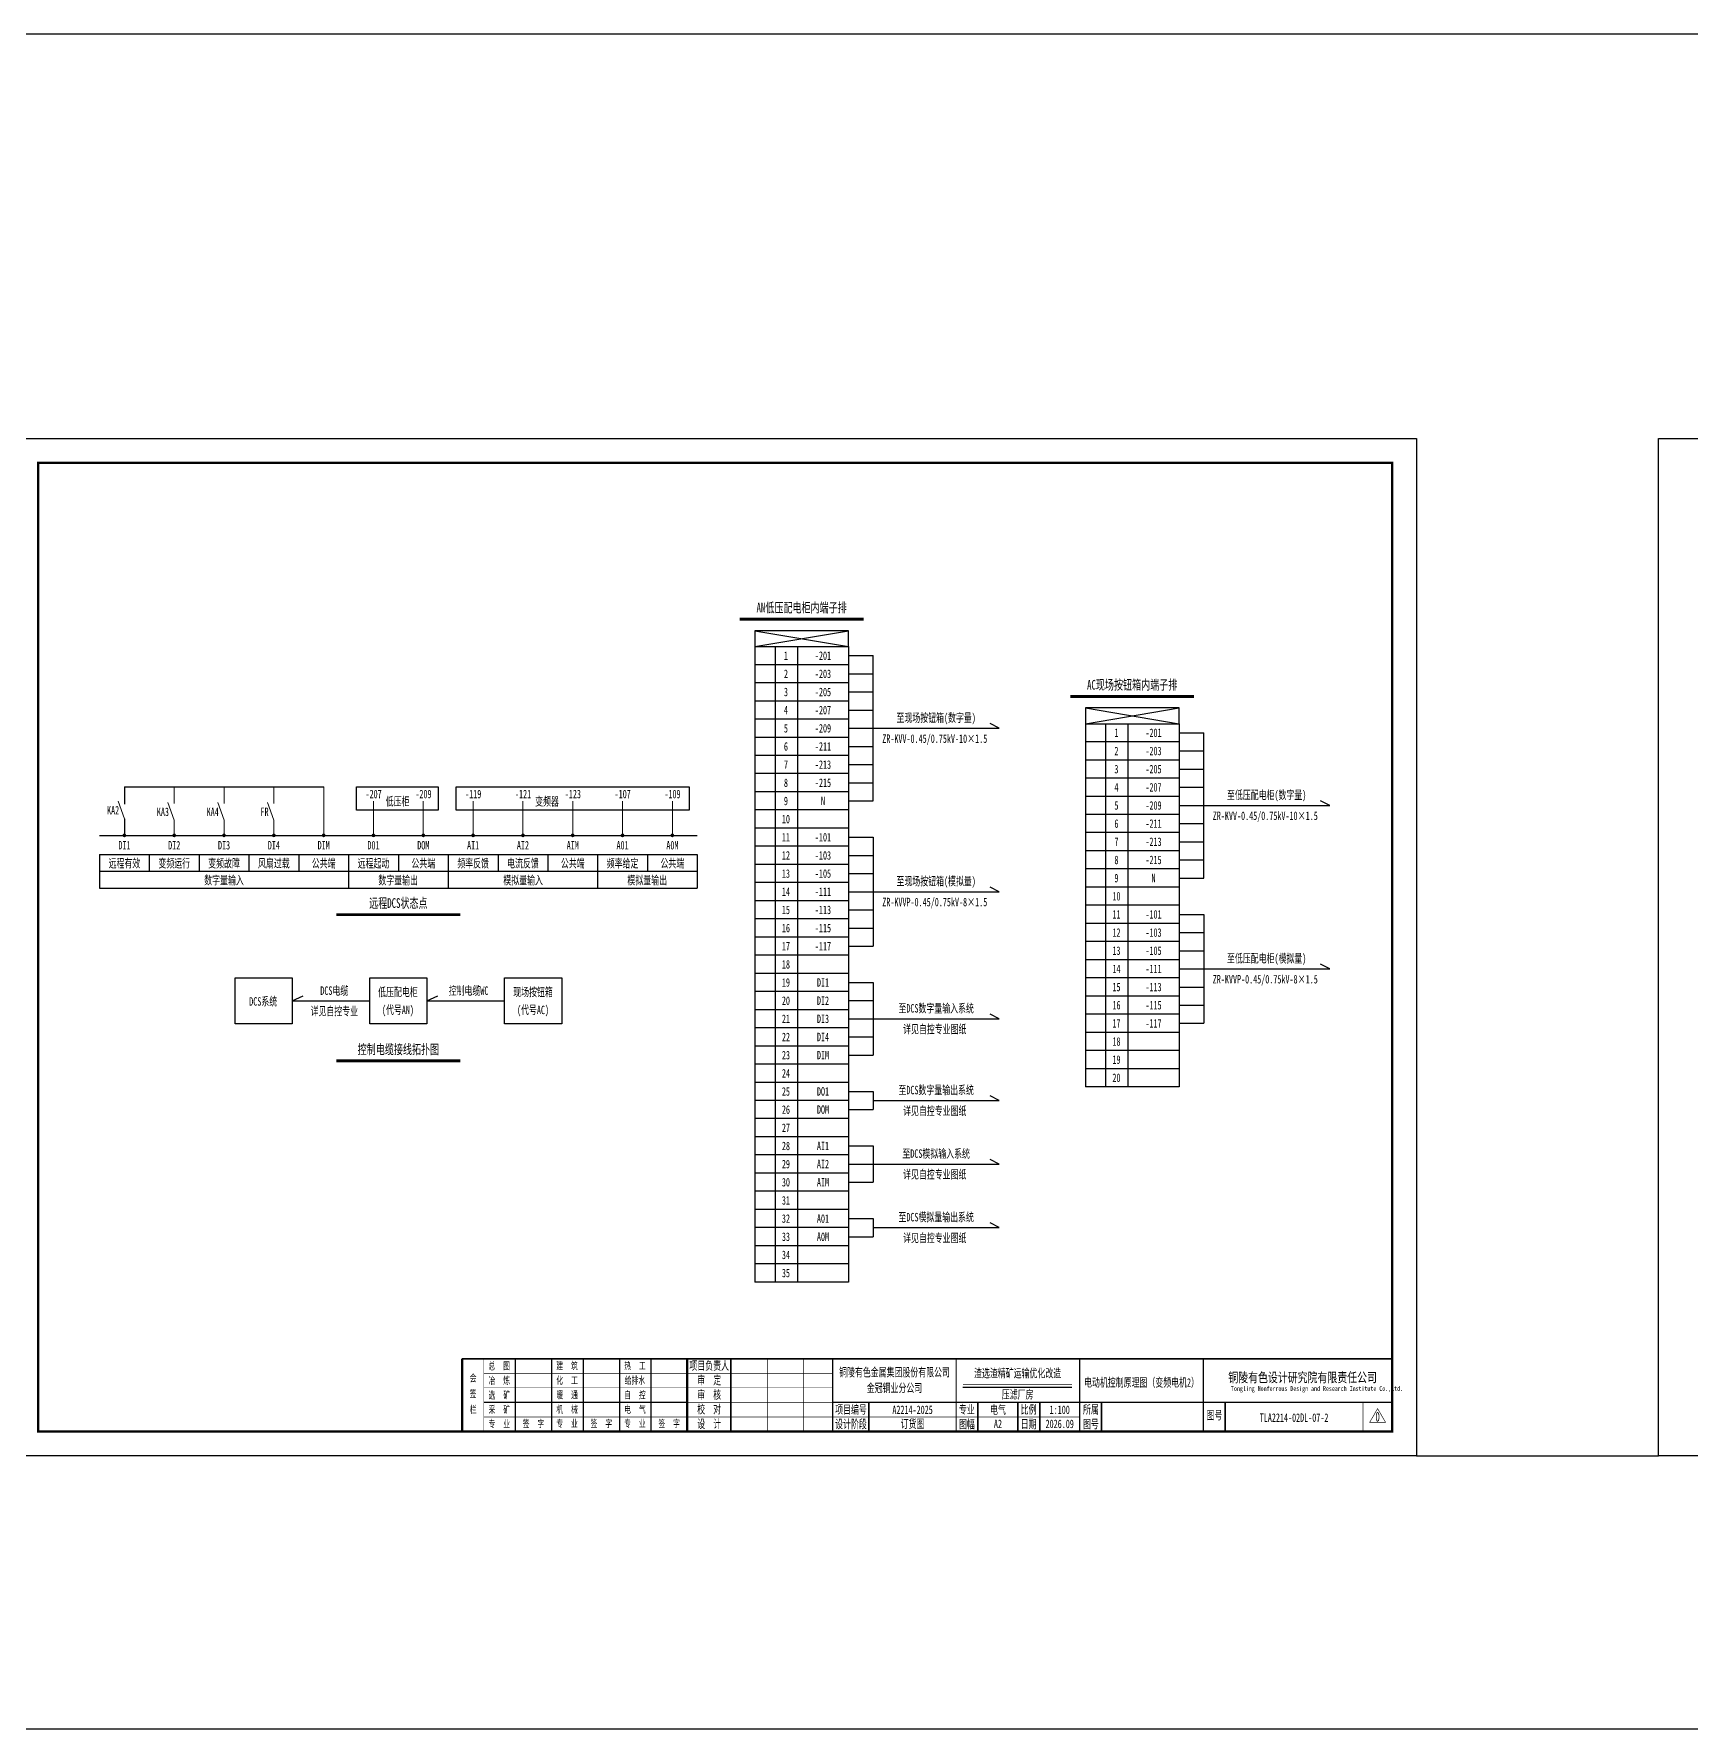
# Model space of a CAD drawing. Header units: millimetres. Extents: x 257344 to 1270023, y 272924 to 540726.
# Drawn here: x 848535 to 916907, y 272924 to 342924 of the extents above; entities that cross this region are included whole.
import ezdxf
from ezdxf.enums import TextEntityAlignment as Align

# ---------------------------------------------------------------- set-up
doc = ezdxf.new("R2010")
doc.units = ezdxf.units.MM
for name, color, linetype, lineweight in [('CAXA0层', 7, 'Continuous', 25), ('SW', 8, 'Continuous', 20), ('TEXT', 4, 'Continuous', 0)]:
    doc.layers.add(name, color=color, linetype=linetype, lineweight=lineweight)
for name, color, linetype in [('动力平面设备层', 1, 'Continuous'), ('图框', 7, 'Continuous'), ('标注-照明', 7, 'Continuous'), ('照明平面导线层', 3, 'Continuous'), ('照明平面设备层', 1, 'Continuous')]:
    doc.layers.add(name, color=color, linetype=linetype)
doc.styles.add('HZ', font='', dxfattribs={"width": 0.75})
doc.styles.add('标准', font='', dxfattribs={"width": 0.667})
doc.styles.get('HZ').set_extended_font_data('SimSun')
doc.styles.get('标准').set_extended_font_data('NSimSun')

# ---------------------------------------------------------------- blocks, each defined once
blk = doc.blocks.new('3')
at = {"layer": 'TEXT', "color": 7, "lineweight": 25, "style": 'HZ', "width": 0.75}
for s, height, p in [('铜陵有色设计研究院有限责任公司', 400, (221501, 249018)), ('Tongling Nonferrous Design and Research Institute Co.,Ltd.', 200, (221613, 248659))]:
    blk.add_text(s, height=height, dxfattribs=at).set_placement(p)
blk = doc.blocks.new('铜陵有色图签02')
at = {"layer": '图框', "linetype": 'Continuous', "lineweight": 50}
for p, q in [((-38401, 3003), (-38401, 1)), ((-29100, 3001), (-29100, 0))]:
    blk.add_line(p, q, dxfattribs=at)
at = {"layer": '图框', "color": 7, "linetype": 'Continuous', "lineweight": 25}
for p, q in [((-36201, 3010), (-36201, 9)), ((-34701, 3010), (-34701, 9)), ((-33401, 3017), (-33401, 16)), ((-31901, 3017), (-31901, 16)), ((-30601, 3017), (-30601, 16)), ((-29100, 1201), (-37501, 1201))]:
    blk.add_line(p, q, dxfattribs=at)
at = {"layer": '图框', "color": 7, "linetype": 'Continuous', "lineweight": 35}
for p, q in [((-27300, 3001), (-27300, 1)), ((-21600, 1197), (-21600, -3)), ((-17100, 1200), (-17100, 0)), ((-15450, 0), (-15450, 1200)), ((-14550, 1200), (-14550, 0)), ((-12000, 1201), (-12000, 1)), ((-6900, 1202), (-6900, 2))]:
    blk.add_line(p, q, dxfattribs=at)
at = {"layer": '图框', "lineweight": 25}
blk.add_line((-17723, 1830), (-13223, 1830), dxfattribs=at)
at = {"layer": '图框', "lineweight": 70, "const_width": 70}
blk.add_lwpolyline([(-17980, 3001), (0, 3001), (-38401, 3001)], dxfattribs=at)
at = {"layer": '图框', "color": 7, "linetype": 'Continuous', "lineweight": 25, "const_width": 25}
for points in [[(-37501, 3000), (-37501, 0)], [(-25800, 3001), (-25800, 1)], [(-24300, 3001), (-24300, 1)], [(-23100, 2401), (-37501, 2401)], [(-23100, 1801), (-37501, 1801)], [(-23100, 1201), (-29100, 1201)], [(-602, 943), (-932, 371), (-272, 371), (-602, 943)], [(-12900, 600), (-18000, 600), (-37501, 600)]]:
    blk.add_lwpolyline(points, dxfattribs=at)
at = {"layer": '图框', "linetype": 'Continuous', "lineweight": 50, "const_width": 50}
for points in [[(-23100, 3001), (-23100, 1)], [(-18000, 3000), (-18000, 0)]]:
    blk.add_lwpolyline(points, dxfattribs=at)
at = {"layer": '图框', "lineweight": 50, "const_width": 50}
for points in [[(-12900, 3001), (-12900, 1)], [(-7800, 3001), (-7800, 1)], [(0, 3000), (0, 0)], [(-23100, 1200), (0, 1200)]]:
    blk.add_lwpolyline(points, dxfattribs=at)
at = {"layer": '图框', "lineweight": 25, "const_width": 35}
blk.add_lwpolyline([(-17723, 1930), (-13223, 1930)], dxfattribs=at)
at = {"layer": '图框', "color": 7, "linetype": 'Continuous', "lineweight": 35, "const_width": 25}
blk.add_lwpolyline([(-1200, 1201), (-1200, 0)], dxfattribs=at)
at = {"layer": '图框', "linetype": 'Continuous', "lineweight": 70, "const_width": 70}
blk.add_lwpolyline([(-38401, 1), (0, 0)], dxfattribs=at)
at = {"layer": '图框', "lineweight": 25}
blk.add_blockref('3', (-228268, -246986), dxfattribs=at)
at = {"layer": 'TEXT', "color": 7, "lineweight": 25, "style": '标准', "width": 0.667}
for s, height, p in [('总  图', 300, (-36862, 2555)), ('建  筑', 300, (-34062, 2562)), ('热  工', 300, (-31262, 2562)), ('项目负责人', 350, (-28197, 2541)), ('会', 300, (-37942, 2054)), ('冶  炼', 300, (-36862, 1955)), ('化  工', 300, (-34062, 1962)), ('给排水', 300, (-31262, 1962)), ('审  定', 350, (-28197, 1941)), ('签', 300, (-37942, 1404)), ('选  矿', 300, (-36862, 1355)), ('暖  通', 300, (-34062, 1362)), ('自  控', 300, (-31262, 1362)), ('审  核', 350, (-28197, 1341)), ('栏', 300, (-37942, 754)), ('采  矿', 300, (-36862, 754)), ('机  械', 300, (-34062, 761)), ('电  气', 300, (-31262, 761)), ('校  对', 350, (-28197, 741)), ('项目编号', 350, (-22343, 730)), ('专业', 350, (-17559, 730)), ('比例', 350, (-15009, 730)), ('所属', 350, (-12438, 730)), ('图号', 350, (-7339, 495)), ('专  业', 300, (-36862, 170)), ('签  字', 300, (-35449, 170)), ('专  业', 300, (-34062, 177)), ('签  字', 300, (-32649, 177)), ('专  业', 300, (-31262, 177)), ('签  字', 300, (-29849, 177)), ('设  计', 350, (-28197, 139)), ('设计阶段', 350, (-22343, 130)), ('图幅', 350, (-17559, 130)), ('日期', 350, (-15009, 130)), ('图号', 350, (-12438, 130))]:
    blk.add_text(s, height=height, dxfattribs=at).set_placement(p, align=Align.CENTER)

msp = doc.modelspace()

# ---------------------------------------------------------------- linework, layer by layer
at = {"color": 2, "linetype": 'ByBlock', "lineweight": 25}
for p, q in [((878296.8, 318276.1), (882163.8, 317625.3)), ((878296.8, 317625.3), (882163.8, 318276.1)), ((878296.8, 317625.3), (878296.8, 291382.2)), ((878296.8, 317625.3), (882163.8, 317625.3)), ((879132.7, 317625.3), (879132.7, 291382.2)), ((880052.1, 317625.3), (880052.1, 291382.2)), ((882163.8, 317625.3), (882163.8, 291382.2)), ((882163.8, 316875.5), (878296.8, 316875.5)), ((882163.8, 316125.7), (878296.8, 316125.7)), ((882163.8, 315375.9), (878296.8, 315375.9)), ((882163.8, 314626.1), (878296.8, 314626.1)), ((882163.8, 313876.3), (878296.8, 313876.3)), ((882163.8, 313126.5), (878296.8, 313126.5)), ((882163.8, 312376.7), (878296.8, 312376.7)), ((882163.8, 311626.9), (878296.8, 311626.9)), ((882163.8, 310877.1), (878296.8, 310877.1)), ((882163.8, 310127.3), (878296.8, 310127.3)), ((882163.8, 309377.5), (878296.8, 309377.5)), ((882163.8, 308627.7), (878296.8, 308627.7)), ((882163.8, 307877.9), (878296.8, 307877.9)), ((882163.8, 307128.1), (878296.8, 307128.1)), ((882163.8, 306378.3), (878296.8, 306378.3)), ((882163.8, 305628.5), (878296.8, 305628.5)), ((882163.8, 304878.7), (878296.8, 304878.7)), ((882163.8, 304128.8), (878296.8, 304128.8)), ((882163.8, 303379), (878296.8, 303379)), ((882163.8, 302629.2), (878296.8, 302629.2)), ((882163.8, 301879.4), (878296.8, 301879.4)), ((882163.8, 301129.6), (878296.8, 301129.6)), ((882163.8, 300379.8), (878296.8, 300379.8)), ((882163.8, 299630), (878296.8, 299630)), ((882163.8, 298880.2), (878296.8, 298880.2)), ((882163.8, 298130.4), (878296.8, 298130.4)), ((882163.8, 297380.6), (878296.8, 297380.6)), ((882163.8, 296630.8), (878296.8, 296630.8)), ((882163.8, 295881), (878296.8, 295881)), ((882163.8, 295131.2), (878296.8, 295131.2)), ((882163.8, 294381.4), (878296.8, 294381.4)), ((882163.8, 293631.6), (878296.8, 293631.6)), ((882163.8, 292881.8), (878296.8, 292881.8)), ((882163.8, 292132), (878296.8, 292132)), ((882163.8, 291382.2), (878296.8, 291382.2))]:
    msp.add_line(p, q, dxfattribs=at)
at = {"color": 1, "linetype": 'ByBlock'}
for p, q in [((882163.8, 317250.4), (883182.8, 317250.4)), ((883182.8, 311252), (883182.8, 317250.4)), ((882163.8, 316500.6), (883182.8, 316500.6)), ((882163.8, 315750.8), (883182.8, 315750.8)), ((882163.8, 315001), (883182.8, 315001)), ((882163.8, 314251.2), (883182.8, 314251.2)), ((883182.8, 314251.2), (888384, 314251.2)), ((895808, 314064.4), (896827, 314064.4)), ((896827, 308066), (896827, 314064.4)), ((882163.8, 313501.4), (883182.8, 313501.4)), ((895808, 313314.6), (896827, 313314.6)), ((882163.8, 312751.6), (883182.8, 312751.6)), ((895808, 312564.8), (896827, 312564.8)), ((882163.8, 312001.8), (883182.8, 312001.8)), ((895808, 311815), (896827, 311815)), ((882163.8, 311252), (883182.8, 311252)), ((895808, 311065.2), (896827, 311065.2)), ((896827, 311065.2), (902028.2, 311065.2)), ((895808, 310315.4), (896827, 310315.4)), ((882163.8, 309752.4), (883182.8, 309752.4)), ((895808, 309565.6), (896827, 309565.6)), ((882163.8, 309002.6), (883182.8, 309002.6)), ((895808, 308815.8), (896827, 308815.8)), ((882163.8, 308252.8), (883182.8, 308252.8)), ((895808, 308066), (896827, 308066)), ((882163.8, 307503), (883182.8, 307503)), ((883182.8, 307503), (888384, 307503)), ((882163.8, 306753.2), (883182.8, 306753.2)), ((882163.8, 306003.4), (883182.8, 306003.4)), ((895808, 306566.4), (896827, 306566.4)), ((882163.8, 305253.6), (883182.8, 305253.6)), ((895808, 305816.6), (896827, 305816.6)), ((895808, 305066.8), (896827, 305066.8)), ((895808, 304317), (896827, 304317)), ((896827, 304317), (902028.2, 304317)), ((882163.8, 303753.9), (883182.8, 303753.9)), ((895808, 303567.2), (896827, 303567.2)), ((882163.8, 303004.1), (883182.8, 303004.1)), ((895808, 302817.4), (896827, 302817.4)), ((882163.8, 302254.3), (883182.8, 302254.3)), ((883182.8, 302254.3), (888384, 302254.3)), ((895808, 302067.6), (896827, 302067.6)), ((882163.8, 301504.5), (883182.8, 301504.5)), ((882163.8, 300754.7), (883182.8, 300754.7)), ((882163.8, 299255.1), (883182.8, 299255.1)), ((882163.8, 298505.3), (883182.8, 298505.3)), ((883182.8, 298880.2), (888384, 298880.2)), ((882163.8, 297005.7), (883182.8, 297005.7)), ((882163.8, 296255.9), (883182.8, 296255.9)), ((883182.8, 296255.9), (888384, 296255.9)), ((882163.8, 295506.1), (883182.8, 295506.1)), ((882163.8, 294006.5), (883182.8, 294006.5)), ((883182.8, 293631.6), (888384, 293631.6)), ((882163.8, 293256.7), (883182.8, 293256.7))]:
    msp.add_line(p, q, dxfattribs=at)
at = {"color": 3, "linetype": 'ByBlock', "lineweight": 25}
for p, q in [((891941, 315090.1), (895808, 314439.3)), ((891941, 314439.3), (895808, 315090.1)), ((891941, 314439.3), (891941, 299443.3)), ((891941, 314439.3), (895808, 314439.3)), ((892776.9, 314439.3), (892776.9, 299443.3)), ((893696.3, 314439.3), (893696.3, 299443.3)), ((895808, 314439.3), (895808, 299443.3)), ((895808, 313689.5), (891941, 313689.5)), ((895808, 312939.7), (891941, 312939.7)), ((895808, 312189.9), (891941, 312189.9)), ((895808, 311440.1), (891941, 311440.1)), ((895808, 310690.3), (891941, 310690.3)), ((895808, 309940.5), (891941, 309940.5)), ((895808, 309190.7), (891941, 309190.7)), ((895808, 308440.9), (891941, 308440.9)), ((895808, 307691.1), (891941, 307691.1)), ((895808, 306941.3), (891941, 306941.3)), ((895808, 306191.5), (891941, 306191.5)), ((895808, 305441.7), (891941, 305441.7)), ((895808, 304691.9), (891941, 304691.9)), ((895808, 303942.1), (891941, 303942.1)), ((895808, 303192.3), (891941, 303192.3)), ((895808, 302442.5), (891941, 302442.5)), ((895808, 301692.7), (891941, 301692.7)), ((895808, 300942.9), (891941, 300942.9)), ((895808, 300193.1), (891941, 300193.1)), ((895808, 299443.3), (891941, 299443.3))]:
    msp.add_line(p, q, dxfattribs=at)
at = {"color": 3}
msp.add_line((905608.8, 284214.5), (915608.8, 284214.5), dxfattribs=at)
msp.add_lwpolyline([(267543.6, 342923.7), (1270023.5, 342923.7), (1270023.5, 272923.7), (267543.6, 272923.7)], close=True, dxfattribs=at)
at = {"color": 2, "linetype": 'ByBlock', "lineweight": 25}
msp.add_lwpolyline([(878296.8, 317625.3), (882163.8, 317625.3), (882163.8, 318276.1), (878296.8, 318276.1)], close=True, dxfattribs=at)
at = {"color": 3, "linetype": 'ByBlock', "lineweight": 25}
msp.add_lwpolyline([(891941, 314439.3), (895808, 314439.3), (895808, 315090.1), (891941, 315090.1)], close=True, dxfattribs=at)
at = {"color": 7, "linetype": 'ByBlock', "lineweight": 20, "const_width": 75}
for points in [[(852233.2, 309828.2, 1), (852308.2, 309828.2, 1)], [(854289.7, 309828.2, 1), (854364.7, 309828.2, 1)], [(856346.2, 309828.2, 1), (856421.2, 309828.2, 1)], [(858402.7, 309828.2, 1), (858477.7, 309828.2, 1)], [(860459.2, 309828.2, 1), (860534.2, 309828.2, 1)], [(862515.7, 309828.2, 1), (862590.7, 309828.2, 1)], [(864572.2, 309828.2, 1), (864647.2, 309828.2, 1)], [(866628.7, 309828.2, 1), (866703.7, 309828.2, 1)], [(868685.2, 309828.2, 1), (868760.2, 309828.2, 1)], [(870741.7, 309828.2, 1), (870816.7, 309828.2, 1)], [(872798.2, 309828.2, 1), (872873.2, 309828.2, 1)], [(874854.7, 309828.2, 1), (874929.7, 309828.2, 1)]]:
    msp.add_lwpolyline(points, format="xyb", close=True, dxfattribs=at)
at = {"layer": 'CAXA0层', "color": 2, "linetype": 'ByBlock', "lineweight": 40}
for p, q in [((877681.2, 318779.6), (882779.3, 318779.6)), ((861032.4, 306579.6), (866130.6, 306579.6)), ((861032.4, 300540.2), (866130.6, 300540.2))]:
    msp.add_line(p, q, dxfattribs=at)
at = {"layer": 'CAXA0层', "color": 2, "linetype": 'ByBlock', "lineweight": 0}
for p, q in [((877681.2, 318714.1), (882779.3, 318714.1)), ((861032.4, 306514.1), (866130.6, 306514.1)), ((861032.4, 300474.7), (866130.6, 300474.7))]:
    msp.add_line(p, q, dxfattribs=at)
at = {"layer": 'CAXA0层', "color": 3, "linetype": 'ByBlock', "lineweight": 40}
msp.add_line((891325.5, 315593.6), (896423.6, 315593.6), dxfattribs=at)
at = {"layer": 'CAXA0层', "color": 3, "linetype": 'ByBlock', "lineweight": 0}
msp.add_line((891325.5, 315528.1), (896423.6, 315528.1), dxfattribs=at)
at = {"layer": 'SW', "color": 7, "linetype": 'ByBlock', "lineweight": 25}
for p, q in [((851242.5, 309043.2), (851242.5, 307646.9)), ((851242.5, 309043.2), (851242.5, 308345)), ((851242.5, 309043.2), (875920.5, 309043.2)), ((853299, 309043.2), (853299, 308345)), ((855355.5, 309043.2), (855355.5, 308345)), ((857412, 309043.2), (857412, 308345)), ((859468.5, 309043.2), (859468.5, 308345)), ((861525, 309043.2), (861525, 307646.9)), ((863581.5, 309043.2), (863581.5, 308345)), ((865638, 309043.2), (865638, 307646.9)), ((867694.5, 309043.2), (867694.5, 308345)), ((869751, 309043.2), (869751, 308345)), ((871807.5, 309043.2), (871807.5, 307646.9)), ((873864, 309043.2), (873864, 308345)), ((875920.5, 309043.2), (875920.5, 307646.9)), ((851242.5, 308345), (875920.5, 308345)), ((851242.5, 307646.9), (875920.5, 307646.9))]:
    msp.add_line(p, q, dxfattribs=at)
at = {"layer": '动力平面设备层', "color": 1, "linetype": 'ByBlock', "lineweight": -3, "ltscale": 100}
for p, q in [((888384, 314251.2), (888007.4, 314444.4)), ((902028.2, 311065.2), (901651.7, 311258.4)), ((883182.8, 309752.4), (883182.8, 305253.6)), ((888384, 307503), (888007.4, 307696.2)), ((896827, 306566.4), (896827, 302067.6)), ((902028.2, 304317), (901651.7, 304510.2)), ((883182.8, 303753.9), (883182.8, 300754.7)), ((888384, 302254.3), (888007.4, 302447.6)), ((883182.8, 299255.1), (883182.8, 298505.3)), ((888384, 298880.2), (888007.4, 299073.4)), ((883182.8, 297005.7), (883182.8, 295506.1)), ((888384, 296255.9), (888007.4, 296449.1)), ((883182.8, 294006.5), (883182.8, 293256.7)), ((888384, 293631.6), (888007.4, 293824.8))]:
    msp.add_line(p, q, dxfattribs=at)
at = {"layer": '动力平面设备层', "color": 3, "linetype": 'ByBlock', "lineweight": -3, "ltscale": 100}
for p, q in [((861858.3, 311835.9), (865216.9, 311835.9)), ((861858.3, 310863.5), (861858.3, 311835.9)), ((865216.9, 311835.9), (865216.9, 310863.5)), ((865971.3, 311835.9), (875587.2, 311835.9)), ((865971.3, 310863.5), (865971.3, 311835.9)), ((875587.2, 311835.9), (875587.2, 310863.5)), ((865216.9, 310863.5), (861858.3, 310863.5)), ((875587.2, 310863.5), (865971.3, 310863.5))]:
    msp.add_line(p, q, dxfattribs=at)
at = {"layer": '图框', "linetype": 'Continuous', "lineweight": 100, "const_width": 100}
msp.add_lwpolyline([(848708.8, 285214.5), (904608.8, 285214.5), (904608.8, 325214.5), (848708.8, 325214.5)], close=True, dxfattribs=at)
at = {"layer": '标注-照明', "linetype": 'ByBlock', "lineweight": 25, "ltscale": 100}
for p, q in [((852270.7, 311835.9), (852270.7, 311117)), ((852270.7, 311835.9), (860496.7, 311835.9)), ((852270.7, 310513.5), (852270.7, 309828.2)), ((851242.5, 309828.2), (875920.5, 309828.2)), ((859197, 302998.2), (859649.6, 303201.3)), ((864759.7, 302998.2), (865212.3, 303201.3)), ((859197, 302998.2), (862403.3, 302998.2)), ((864759.7, 302998.2), (867966, 302998.2))]:
    msp.add_line(p, q, dxfattribs=at)
for points in [[(859197, 302052.3), (856840.6, 302052.3), (856840.6, 303944.1), (859197, 303944.1)], [(864759.7, 302052.3), (862403.3, 302052.3), (862403.3, 303944.1), (864759.7, 303944.1)], [(870322.4, 302052.3), (867966, 302052.3), (867966, 303944.1), (870322.4, 303944.1)]]:
    msp.add_lwpolyline(points, close=True, dxfattribs=at)
at = {"layer": '照明平面导线层', "color": 0, "linetype": 'ByBlock', "lineweight": 20}
for p, q in [((854327.2, 311151.4), (854327.2, 311835.9)), ((856383.7, 311151.4), (856383.7, 311835.9)), ((858440.2, 311151.4), (858440.2, 311835.9)), ((860496.7, 309828.2), (860496.7, 311835.9)), ((852270.7, 310513.5), (852009.3, 311244.6)), ((854327.2, 310449.7), (854065.8, 311180.8)), ((856383.7, 310449.7), (856122.3, 311180.8)), ((858440.2, 310449.7), (858178.8, 311180.8)), ((862553.2, 309828.2), (862553.2, 311234.5)), ((864609.7, 309828.2), (864609.7, 311234.5)), ((866666.2, 309828.2), (866666.2, 311234.5)), ((868722.7, 309828.2), (868722.7, 311234.5)), ((870779.2, 309828.2), (870779.2, 311234.5)), ((872835.7, 309828.2), (872835.7, 311234.5)), ((874892.2, 309828.2), (874892.2, 311234.5)), ((854327.2, 309828.2), (854327.2, 310449.7)), ((856383.7, 309828.2), (856383.7, 310449.7)), ((858440.2, 309828.2), (858440.2, 310449.7))]:
    msp.add_line(p, q, dxfattribs=at)
at = {"layer": '照明平面设备层', "color": 0, "lineweight": -3, "ltscale": 100}
for points in [[(846208.8, 326214.5), (905608.8, 326214.5), (905608.8, 284214.5), (846208.8, 284214.5)], [(915608.8, 326214.5), (975008.8, 326214.5), (975008.8, 284214.5), (915608.8, 284214.5)]]:
    msp.add_lwpolyline(points, close=True, dxfattribs=at)

# ---------------------------------------------------------------- block references
at = {"layer": '图框', "lineweight": 25}
msp.add_blockref('铜陵有色图签02', (904608.8, 285214.5), dxfattribs=at)

# ---------------------------------------------------------------- texts
at = {"layer": 'SW', "color": 2, "linetype": 'ByBlock', "lineweight": 25, "style": '标准', "width": 0.667}
for s, p in [('AN低压配电柜内端子排', (880230, 319034.6)), ('远程DCS状态点', (863581.2, 306834.6)), ('控制电缆接线拓扑图', (863581.2, 300795.2))]:
    msp.add_text(s, height=400, dxfattribs=at).set_placement(p, align=Align.CENTER)
at = {"layer": 'SW', "color": 7, "linetype": 'ByBlock', "lineweight": 25, "style": '标准', "width": 0.667}
for s, p in [('1', (879580.9, 317075.5)), ('-201', (881110.2, 317075.5)), ('2', (879580.9, 316325.7)), ('-203', (881110.2, 316325.7)), ('3', (879580.9, 315575.9)), ('-205', (881110.2, 315575.9)), ('4', (879580.9, 314826.1)), ('-207', (881110.2, 314826.1)), ('5', (879580.9, 314076.3)), ('-209', (881110.2, 314076.3)), ('至现场按钮箱(数字量)', (885782, 314508.4)), ('6', (879580.9, 313326.5)), ('-211', (881110.2, 313326.5)), ('ZR-KVV-0.45/0.75kV-10×1.5', (885725, 313648.5)), ('1', (893225.1, 313889.5)), ('-201', (894754.4, 313889.5)), ('7', (879580.9, 312576.7)), ('-213', (881110.2, 312576.7)), ('2', (893225.1, 313139.7)), ('-203', (894754.4, 313139.7)), ('3', (893225.1, 312389.9)), ('-205', (894754.4, 312389.9)), ('-207', (862558.9, 311361.5)), ('-209', (864615.4, 311361.5)), ('-119', (866671.9, 311361.5)), ('-121', (868728.4, 311361.5)), ('-123', (870784.9, 311361.5)), ('-107', (872841.4, 311361.5)), ('-109', (874897.9, 311361.5)), ('8', (879580.9, 311826.9)), ('-215', (881110.2, 311826.9)), ('4', (893225.1, 311640.1)), ('-207', (894754.4, 311640.1)), ('至低压配电柜(数字量)', (899426.2, 311322.4)), ('低压柜', (863547.6, 311055.6)), ('变频器', (869717.1, 311055.6)), ('9', (879580.9, 311077.1)), ('N', (881110.2, 311077.1)), ('5', (893225.1, 310890.3)), ('-209', (894754.4, 310890.3)), ('ZR-KVV-0.45/0.75kV-10×1.5', (899369.2, 310462.5)), ('10', (879580.9, 310327.3)), ('6', (893225.1, 310140.5)), ('-211', (894754.4, 310140.5)), ('DI1', (852271.3, 309247.7)), ('DI2', (854327.8, 309247.7)), ('DI3', (856384.3, 309247.7)), ('DI4', (858440.8, 309247.7)), ('DIM', (860497.3, 309247.7)), ('D01', (862553.8, 309247.7)), ('DOM', (864610.3, 309247.7)), ('AI1', (866666.8, 309247.7)), ('AI2', (868723.3, 309247.7)), ('AIM', (870779.8, 309247.7)), ('A01', (872836.3, 309247.7)), ('A0M', (874892.8, 309247.7)), ('11', (879580.9, 309577.5)), ('-101', (881110.2, 309577.5)), ('7', (893225.1, 309390.7)), ('-213', (894754.4, 309390.7)), ('远程有效', (852271.3, 308499.3)), ('变频运行', (854327.8, 308499.3)), ('变频故障', (856384.3, 308499.3)), ('风扇过载', (858440.8, 308499.3)), ('公共端', (860497.3, 308499.3)), ('远程起动', (862553.8, 308499.3)), ('公共端', (864610.3, 308499.3)), ('频率反馈', (866666.8, 308499.3)), ('电流反馈', (868723.3, 308499.3)), ('公共端', (870779.8, 308499.3)), ('频率给定', (872836.3, 308499.3)), ('公共端', (874892.8, 308499.3)), ('12', (879580.9, 308827.7)), ('-103', (881110.2, 308827.7)), ('8', (893225.1, 308640.9)), ('-215', (894754.4, 308640.9)), ('数字量输入', (856383.7, 307801.1)), ('数字量输出', (863571, 307801.1)), ('模拟量输入', (868730.5, 307801.1)), ('模拟量输出', (873853.5, 307801.1)), ('13', (879580.9, 308077.9)), ('-105', (881110.2, 308077.9)), ('至现场按钮箱(模拟量)', (885782, 307760.2)), ('9', (893225.1, 307891.1)), ('N', (894754.4, 307891.1)), ('14', (879580.9, 307328.1)), ('-111', (881110.2, 307328.1)), ('10', (893225.1, 307141.3)), ('15', (879580.9, 306578.3)), ('-113', (881110.2, 306578.3)), ('ZR-KVVP-0.45/0.75kV-8×1.5', (885725, 306900.2)), ('11', (893225.1, 306391.5)), ('-101', (894754.4, 306391.5)), ('16', (879580.9, 305828.5)), ('-115', (881110.2, 305828.5)), ('12', (893225.1, 305641.7)), ('-103', (894754.4, 305641.7)), ('17', (879580.9, 305078.7)), ('-117', (881110.2, 305078.7)), ('13', (893225.1, 304891.9)), ('-105', (894754.4, 304891.9)), ('18', (879580.9, 304328.8)), ('至低压配电柜(模拟量)', (899426.2, 304574.2)), ('19', (879580.9, 303579)), ('DI1', (881110.2, 303579)), ('14', (893225.1, 304142.1)), ('-111', (894754.4, 304142.1)), ('ZR-KVVP-0.45/0.75kV-8×1.5', (899369.2, 303714.2)), ('20', (879580.9, 302829.2)), ('DI2', (881110.2, 302829.2)), ('15', (893225.1, 303392.3)), ('-113', (894754.4, 303392.3)), ('21', (879580.9, 302079.4)), ('DI3', (881110.2, 302079.4)), ('至DCS数字量输入系统', (885782, 302511.6)), ('16', (893225.1, 302642.5)), ('-115', (894754.4, 302642.5)), ('详见自控专业图纸', (885725, 301651.6)), ('17', (893225.1, 301892.7)), ('-117', (894754.4, 301892.7)), ('22', (879580.9, 301329.6)), ('DI4', (881110.2, 301329.6)), ('18', (893225.1, 301142.9)), ('23', (879580.9, 300579.8)), ('DIM', (881110.2, 300579.8)), ('19', (893225.1, 300393.1)), ('24', (879580.9, 299830)), ('20', (893225.1, 299643.3)), ('25', (879580.9, 299080.2)), ('DO1', (881110.2, 299080.2)), ('至DCS数字量输出系统', (885782, 299137.4)), ('26', (879580.9, 298330.4)), ('DOM', (881110.2, 298330.4)), ('详见自控专业图纸', (885725, 298277.5)), ('27', (879580.9, 297580.6)), ('28', (879580.9, 296830.8)), ('AI1', (881110.2, 296830.8)), ('至DCS模拟输入系统', (885782, 296513.1)), ('29', (879580.9, 296081)), ('AI2', (881110.2, 296081)), ('30', (879580.9, 295331.2)), ('AIM', (881110.2, 295331.2)), ('详见自控专业图纸', (885725, 295653.2)), ('31', (879580.9, 294581.4)), ('32', (879580.9, 293831.6)), ('A01', (881110.2, 293831.6)), ('至DCS模拟量输出系统', (885782, 293888.8)), ('33', (879580.9, 293081.8)), ('A0M', (881110.2, 293081.8)), ('详见自控专业图纸', (885725, 293028.9)), ('34', (879580.9, 292332)), ('35', (879580.9, 291582.2))]:
    msp.add_text(s, height=350, dxfattribs=at).set_placement(p, align=Align.CENTER)
at = {"layer": 'SW', "color": 3, "linetype": 'ByBlock', "lineweight": 25, "style": '标准', "width": 0.667}
msp.add_text('AC现场按钮箱内端子排', height=400, dxfattribs=at).set_placement((893874.3, 315848.6), align=Align.CENTER)
at = {"layer": 'SW', "color": 7, "linetype": 'ByBlock', "lineweight": 25, "style": '标准', "width": 0.667}
for s, p in [('KA2', (852053.8, 310865.9)), ('KA3', (854110.3, 310802.1)), ('KA4', (856166.8, 310802.1)), ('FR', (858223.3, 310802.1))]:
    msp.add_text(s, height=350, dxfattribs=at).set_placement(p, align=Align.MIDDLE_RIGHT)
at = {"layer": 'SW', "color": 4, "linetype": 'ByBlock', "lineweight": 25, "style": '标准', "width": 0.667}
for s, p in [('DCS系统', (858000.5, 302796.1)), ('DCS电缆', (860935.3, 303242.6)), ('低压配电柜', (863563.2, 303184.3)), ('控制电缆WC', (866476.4, 303242.6)), ('现场按钮箱', (869140, 303184.3)), ('详见自控专业', (860935.3, 302393.9)), ('(代号AN)', (863563.2, 302445.5)), ('(代号AC)', (869140, 302445.5))]:
    msp.add_text(s, height=350, dxfattribs=at).set_placement(p, align=Align.CENTER)
at = {"layer": 'SW', "color": 4, "linetype": 'Continuous', "lineweight": 25, "style": '标准', "width": 0.667}
for s, height, p in [('铜陵有色金属集团股份有限公司', 350, (884062.7, 287482.6)), ('渣选渣精矿运输优化改造', 350, (889145.6, 287445.5)), ('金冠铜业分公司', 350, (884062.7, 286834.9)), ('电动机控制原理图（变频电机2）', 350, (894259.7, 287061.4)), ('电气', 350, (888333, 285934.2)), ('压滤厂房', 350, (889145.6, 286568.8)), ('A2214-2025', 350, (884808.2, 285934.2)), ('A2', 350, (888333, 285354.5)), ('2026.09', 350, (890883, 285354.5)), ('1:100', 350, (890883, 285934.2)), ('TLA2214-02DL-07-2', 350, (900558.1, 285611)), ('0', 400, (904006.6, 285622.4))]:
    msp.add_text(s, height=height, dxfattribs=at).set_placement(p, align=Align.CENTER)
at = {"layer": 'SW', "color": 1, "linetype": 'Continuous', "lineweight": 25, "style": '标准', "width": 0.667}
msp.add_text('订货图', height=350, dxfattribs=at).set_placement((884808.2, 285354.5), align=Align.CENTER)

doc.saveas('drawing.dxf')
